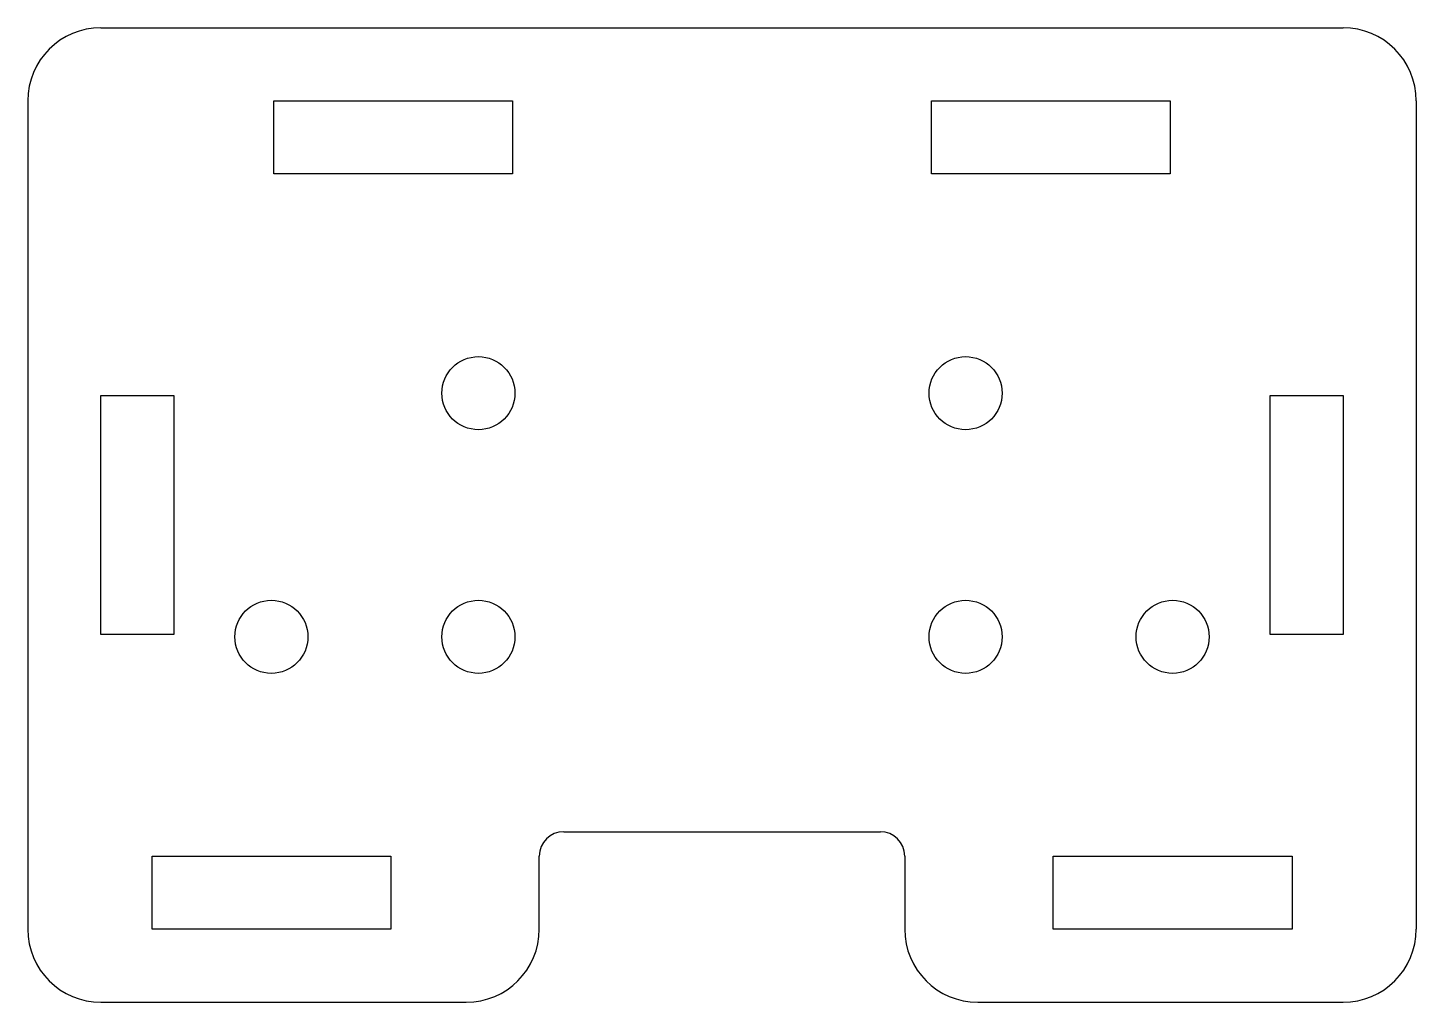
# Model space of a CAD drawing. Extents: x 0 to 57, y -6 to 34.
import ezdxf

# ---------------------------------------------------------------- set-up
doc = ezdxf.new("R2010")
doc.units = 0
doc.layers.get('0').update_dxf_attribs({"linetype": 'continuous'})

# ---------------------------------------------------------------- blocks, each defined once
blk = doc.blocks.new('FILLET005002')
at = {"color": 0}
for p, q in [((3, 34), (54, 34)), ((0, 31), (0, -3)), ((10.1, 31), (19.9, 31)), ((10.1, 28), (10.1, 31)), ((19.9, 31), (19.9, 28)), ((37.1, 31), (46.9, 31)), ((37.1, 28), (37.1, 31)), ((46.9, 31), (46.9, 28)), ((57, 31), (57, -3)), ((19.9, 28), (10.1, 28)), ((46.9, 28), (37.1, 28)), ((3, 18.9), (6, 18.9)), ((3, 9.1), (3, 18.9)), ((6, 18.9), (6, 9.1)), ((51, 18.9), (54, 18.9)), ((51, 9.1), (51, 18.9)), ((54, 18.9), (54, 9.1)), ((6, 9.1), (3, 9.1)), ((54, 9.1), (51, 9.1)), ((22, 1), (35, 1)), ((5.1, 0), (14.9, 0)), ((5.1, -3), (5.1, 0)), ((14.9, 0), (14.9, -3)), ((21, -3), (21, 0)), ((36, 0), (36, -3)), ((42.1, 0), (51.9, 0)), ((42.1, -3), (42.1, 0)), ((51.9, 0), (51.9, -3)), ((14.9, -3), (5.1, -3)), ((51.9, -3), (42.1, -3)), ((3, -6), (18, -6)), ((39, -6), (54, -6))]:
    blk.add_line(p, q, dxfattribs=at)
for centre in [(18.5, 19), (38.5, 19), (10, 9), (18.5, 9), (38.5, 9), (47, 9)]:
    blk.add_circle(centre, 1.5, dxfattribs=at)
for centre, radius, start, end in [((3, 31), 3, 90, -180), ((54, 31), 3, 0, 90), ((22, 0), 1, 90, -180), ((35, 0), 1, 0, 90), ((3, -3), 3, 180, -90), ((18, -3), 3, -90, 0), ((39, -3), 3, 180, -90), ((54, -3), 3, -90, 0)]:
    blk.add_arc(centre, radius, start, end, dxfattribs=at)

msp = doc.modelspace()

# ---------------------------------------------------------------- block references
at = {"color": 0}
msp.add_blockref('FILLET005002', (0, 0), dxfattribs=at)

doc.saveas('drawing.dxf')
